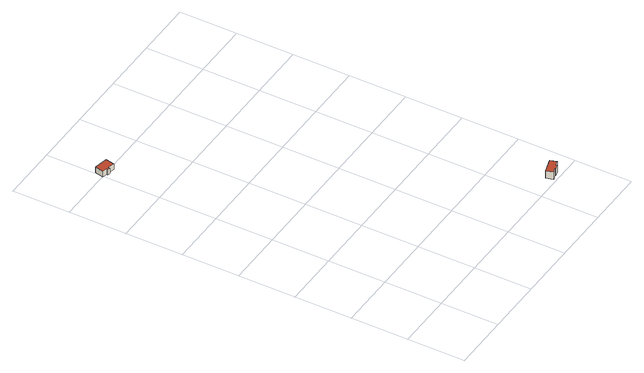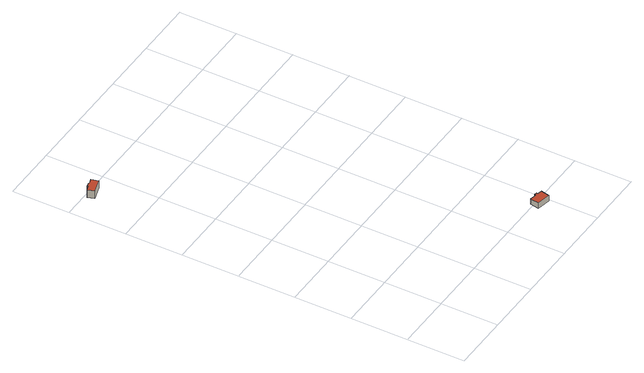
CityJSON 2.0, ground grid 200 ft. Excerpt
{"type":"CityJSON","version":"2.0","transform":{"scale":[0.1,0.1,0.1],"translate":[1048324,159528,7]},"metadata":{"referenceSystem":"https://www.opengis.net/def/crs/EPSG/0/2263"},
"CityObjects":{
"building1":{"type":"Building","attributes":{"name":"Bldg_1210014175","BIN":"4300039"},"geometry":[{"type":"MultiSurface","lod":"2","boundaries":[[[0,1,2,3,4,5,6,7]],[[8,9,10,11,12,13,14,15]],[[0,7,15,14]],[[1,0,14,13]],[[2,1,13,12]],[[3,2,12,11]],[[4,3,11,10]],[[5,4,10,9]],[[6,5,9,8]],[[7,6,8,15]]],"semantics":{"surfaces":[{"type":"RoofSurface","BIN":"4300039"},{"type":"GroundSurface"},{"type":"WallSurface"}],"values":[0,1,2,2,2,2,2,2,2,2]}}]},
"building2":{"type":"Building","attributes":{"name":"Bldg_1210016766","BIN":"4536930"},"geometry":[{"type":"MultiSurface","lod":"2","boundaries":[[[16,17,18,19,20,21,22,23]],[[24,25,26,27,28,29,30,31]],[[22,21,31,30]],[[23,22,30,29]],[[16,23,29,28]],[[17,16,28,27]],[[18,17,27,26]],[[19,18,26,25]],[[20,19,25,24]],[[21,20,24,31]]],"semantics":{"surfaces":[{"type":"RoofSurface","BIN":"4536930"},{"type":"GroundSurface"},{"type":"WallSurface"}],"values":[0,1,2,2,2,2,2,2,2,2]}}]}
},
"vertices":[
[67,12302,214],[5,11995,214],[162,11963,214],[151,11910,214],[244,11891,214],[255,11947,214],[481,11901,214],[543,12206,214],[481,11901,1],[255,11947,1],[244,11891,1],[151,11910,1],[162,11963,1],[5,11995,1],[67,12302,1],[543,12206,1],
[7170,411,434],[6673,267,434],[6748,8,434],[6930,71,434],[6944,44,434],[7086,85,434],[7076,118,434],[7241,166,434],[6944,44,142],[6930,71,142],[6748,8,142],[6673,267,142],[7170,411,142],[7241,166,142],[7076,118,142],[7086,85,142]
]}
